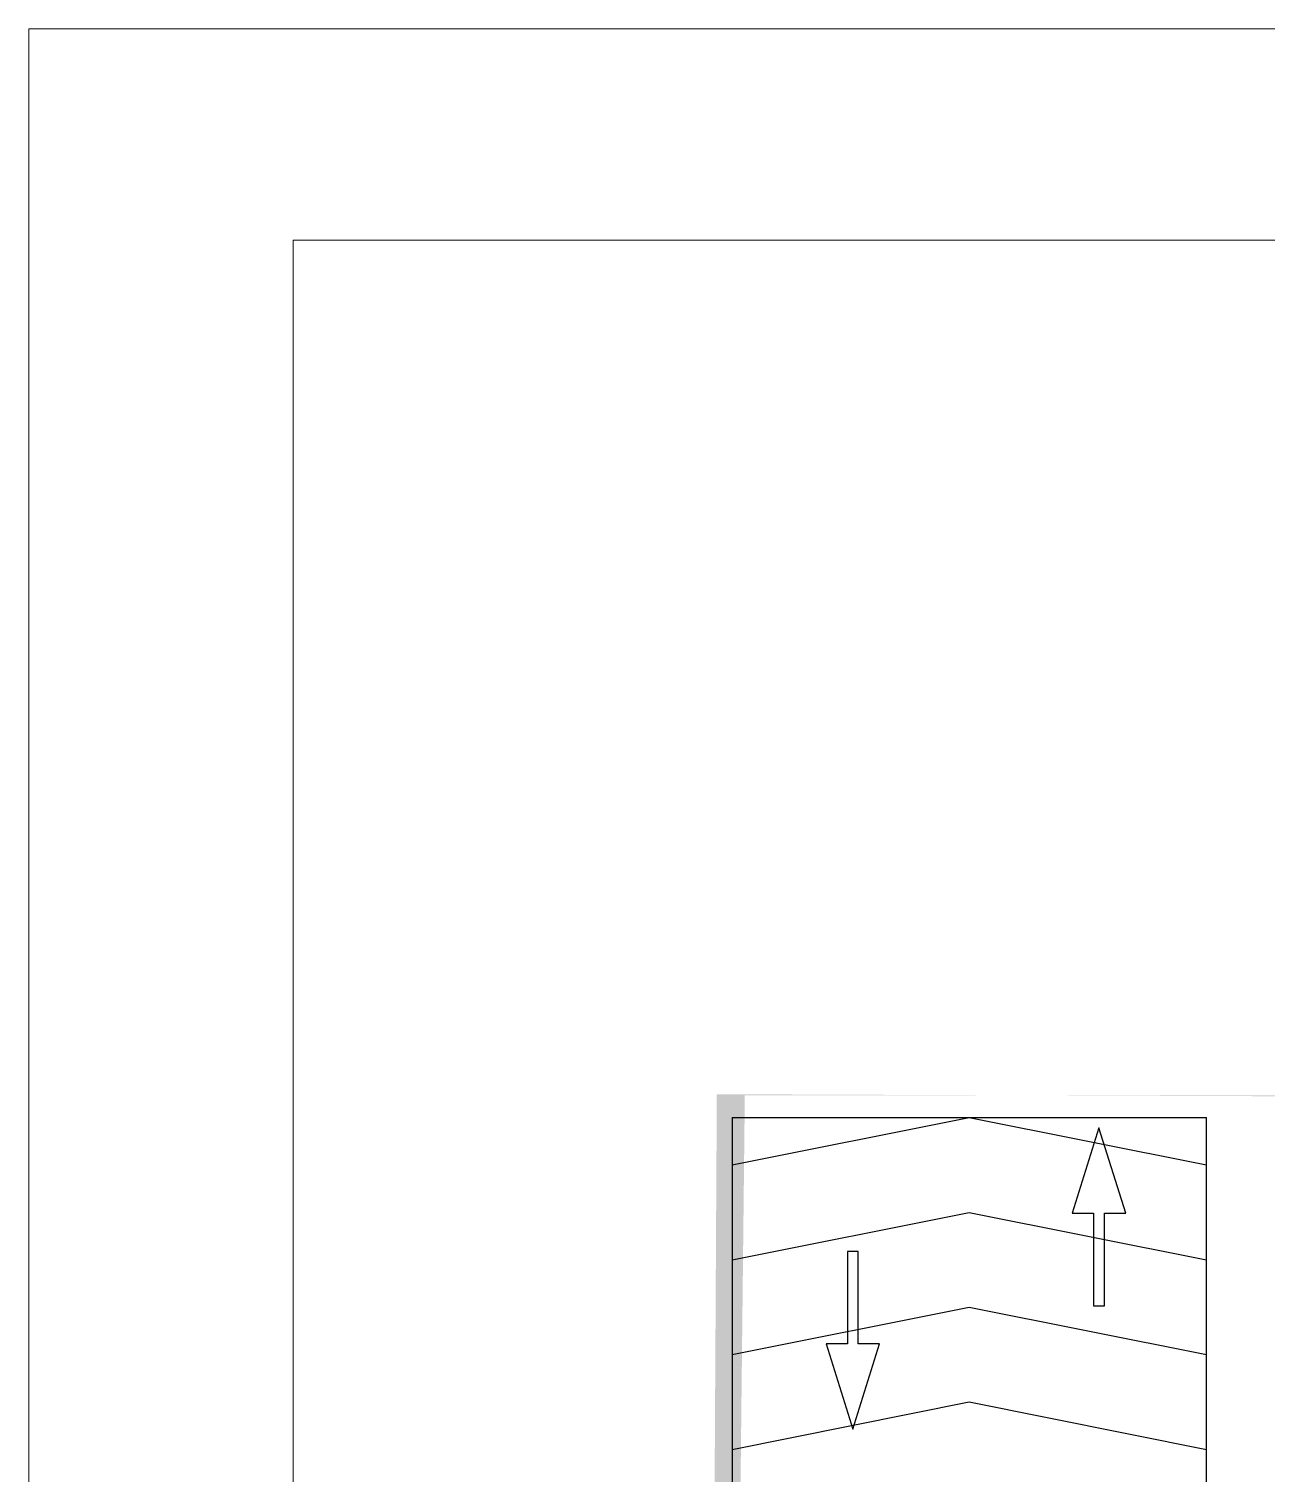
# Model space of a CAD drawing. Header units: millimetres. Extents: x 1351 to 1635, y 1399 to 1500.
# Drawn here: x 1551.17 to 1562.88, y 1486.37 to 1500.04 of the extents above; entities that cross this region are included whole.
import ezdxf

# ---------------------------------------------------------------- set-up
doc = ezdxf.new("R2010")
doc.units = ezdxf.units.MM
doc.layers.get('0').update_dxf_attribs({"color": 181})
for name, color, linetype in [('Capa2', 210, 'Continuous'), ('lineas de piso', 1, 'Continuous'), ('margen', 250, 'Continuous')]:
    doc.layers.add(name, color=color, linetype=linetype)

# ---------------------------------------------------------------- blocks, each defined once
blk = doc.blocks.new('ok')
for p, q in [((394.306, 184.175), (394.193, 184.175)), ((394.193, 184.175), (394.193, 183.2)), ((394.306, 183.2), (394.306, 184.175)), ((394.193, 183.2), (393.968, 183.2)), ((393.968, 183.2), (394.25, 182.3)), ((394.25, 182.3), (394.531, 183.2)), ((394.531, 183.2), (394.306, 183.2))]:
    blk.add_line(p, q)

msp = doc.modelspace()

# ---------------------------------------------------------------- hatches: boundary and pattern name
at = {"true_color": 0x2776bb}
h = msp.add_hatch(color=152, dxfattribs=at)
h.dxf.hatch_style = 1
h.paths.add_polyline_path([(1557.684, 1489.955), (1615.659, 1489.745), (1615.88, 1457.376), (1557.499, 1457.002)])
h.paths.add_polyline_path([(1557.949, 1489.945), (1615.857, 1489.945), (1616.082, 1457.176), (1557.587, 1457.023)])

# ---------------------------------------------------------------- linework, layer by layer
for q in [(1562.317, 1489.734), (1557.83, 1474.928)]:
    msp.add_line((1557.83, 1489.734), q)
for points in [[(1557.829, 1489.285), (1560.073, 1489.734), (1560.073, 1489.734), (1562.317, 1489.285)], [(1562.317, 1470.547), (1562.317, 1489.734)], [(1557.829, 1488.387), (1560.073, 1488.836), (1560.073, 1488.836), (1562.317, 1488.387)], [(1557.829, 1487.49), (1560.073, 1487.938), (1560.073, 1487.938), (1562.317, 1487.49)], [(1557.829, 1486.592), (1560.073, 1487.041), (1560.073, 1487.041), (1562.317, 1486.592)]]:
    msp.add_lwpolyline(points)
at = {"layer": 'margen', "lineweight": 0}
msp.add_lwpolyline([(1551.174, 1500.043), (1635.274, 1500.043), (1635.274, 1440.643), (1551.174, 1440.643), (1551.174, 1500.043)], dxfattribs=at)
msp.add_lwpolyline([(1553.674, 1498.043), (1633.274, 1498.043), (1633.274, 1442.643), (1553.674, 1442.643)], close=True, dxfattribs=at)

# ---------------------------------------------------------------- block references
at = {"layer": 'Capa2', "xscale": 0.8977160156402697, "yscale": 0.8977160156402697, "zscale": 0.8977160156402697}
msp.add_blockref('ok', (1205.048, 1323.13), dxfattribs=at)
at = {"layer": 'lineas de piso', "xscale": 0.8977160156402697, "yscale": 0.8977160156402697, "zscale": 0.8977160156402697, "rotation": 180}
msp.add_blockref('ok', (1915.225, 1653.289), dxfattribs=at)

doc.saveas('drawing.dxf')
